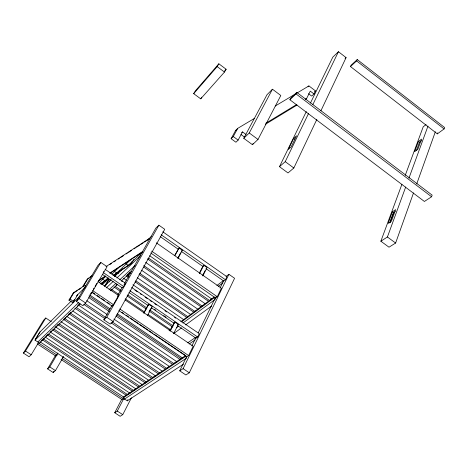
<?xml version="1.0" encoding="UTF-8"?>
<svg xmlns="http://www.w3.org/2000/svg" width="468" height="468" viewBox="0 0 468 468"><rect width="100%" height="100%" fill="white"/><g stroke="black" fill="none" stroke-linecap="round" stroke-linejoin="round"><path stroke-width="0.7" d="M431.59 196.771L432.151 195.133L296.788 92.371L290.663 98.227L289.879 99.754L424.394 201.468L431.59 196.771L296.01 93.91L296.788 92.371M444.103 128.934L444.6 127.512L357.248 59.565L351.117 65.198L350.491 66.555L437.34 133.866L444.103 128.934L356.622 60.922L357.248 59.565M437.34 133.866L437.679 132.918M401.913 184.328L380.858 241.213L389.002 247.198L395.618 243.032L413.519 192.898M416.707 183.971L435.345 131.771M380.858 241.213L387.416 236.989L405.692 187.024M408.95 178.127L427.98 126.108M389.809 222.862L393.57 212.653L395.214 211.542M416.485 150.415L419.486 142.266L421.592 140.704M389.862 222.826L393.623 212.618M405.212 175.418L423.224 126.758L426.067 124.593M392.43 211.811L388.159 223.376L391.412 221.218L395.671 209.623L392.43 211.811L393.57 212.653M418.427 141.453L414.666 151.638L417.825 149.315L421.574 139.107L418.427 141.453L419.486 142.266M306.294 111.589L279.472 166.684L288.007 172.949L293.84 167.994L316.854 119.375M320.896 110.828L346.086 57.611L338.434 51.708L332.801 57.154L310.448 103.065M186.767 356.382L179.73 370.831L185.866 374.962L189.283 372.809L234.573 278.279L228.905 274.301L226.062 276.465M279.472 166.684L285.234 161.659L308.669 113.227M312.788 104.721L338.434 51.708M293.723 138.358L288.329 149.438L291.201 146.893L296.583 135.79L293.723 138.358L294.828 139.183M118.878 310.664L186.937 356.704L188.633 355.581L193.179 346.226L125.061 299.924M177.249 325.406L195.963 338.171L197.66 337.007L199.274 333.684L131.666 287.475M150.725 252.972L215.543 297.958L217.246 296.706L221.387 288.183L156.312 242.81M205.949 268.597L223.768 281.057L225.477 279.77L226.945 276.74L162.811 231.806M179.73 370.831L183.111 368.655L228.905 274.301M308.523 93.688L311.723 96.104L314.005 93.957L315.496 90.909L308.927 85.925L297.057 92.997M191.892 345.87L195.729 337.99M198.292 332.73L215.567 297.262M220.048 288.066L223.569 280.841M195.963 338.171L196.501 337.065M215.543 297.958L216.181 296.648M305.768 99.274L306.68 98.415L310.266 91.131L314.005 93.957M202.761 275.219L205.037 270.726M173.634 333.596L178.267 324.435L174.816 322.083L174.114 322.604L170.071 330.525M202.819 275.939L207.049 267.591L203.767 265.297L203.065 265.871L199.462 272.92M170.147 331.233L174.816 322.083M199.514 273.64L203.767 265.297M121.785 399.134L114.713 412.735L120.153 416.292L122.762 414.648L131.391 397.841M185.609 355.563L123.622 396.876L123.02 398.034L127.273 400.836L127.899 399.619M258.014 139.435L280.818 95.501L272.452 89.218L266.982 94.747L243.758 138.317L252.457 144.711L258.014 139.435L249.245 132.97L243.758 138.317M114.713 412.735L117.292 411.074L123.991 398.163M252.457 144.711L253.129 143.424M249.245 132.97L272.452 89.218M148.97 312.057L150.912 308.424M177.922 257.903L180.642 252.814M147.379 315.754L152.229 306.669L148.736 304.288L148.069 304.838L143.834 312.694M177.922 258.588L182.344 250.31L179.033 247.993L174.593 255.581M254.592 118.316L237.726 128.367L235.556 130.537L231.11 138.709L235.936 142.243L238.124 140.102L242.529 131.9L246.051 134.492M143.851 313.361L148.736 304.288M174.927 255.622L179.033 247.993M231.11 138.709L233.28 136.551L237.726 128.367M112.086 305.271L103.837 319.814L110.185 324.084L113.157 321.557L164.742 229.285L158.892 225.184L155.85 228.121L124.64 283.14M117.825 295.15L122.13 287.563M102.387 274.347L122.177 287.843L123.663 286.498L125.5 283.257L105.113 269.322M103.837 319.814L106.768 317.257L158.892 225.184M113.566 275.424L130.543 264.198L131.947 261.741M130.543 264.198L131.748 263.063L133.86 259.371M114.795 276.489L116.871 272.897M118.041 273.698L119.077 271.902M109.354 281.911L110.384 280.139L109.237 279.361L107.827 280.706L104.738 286.012M114.367 276.085L115.754 273.698M55.312 355.727L47.572 368.872L53.176 372.528L53.914 371.27M62.624 357.985L63.315 356.797M53.176 372.528L55.435 370.609L63.496 356.768M105.803 285.269L109.237 279.361M224.482 72.066L226.138 69.246L218.854 63.8L195.349 90.897L193.682 93.658L200.719 98.842L224.482 72.066L217.175 66.608L218.854 63.8M93.302 289.347L94.015 288.142M95.086 286.322L96.87 283.298M103.849 271.469L103.212 272.54L123.663 286.498M85.662 303.048L107.084 266.707L100.842 262.437L98.017 265.286L76.43 301.392L82.854 305.709L85.662 303.048L79.197 298.695L76.43 301.392M37.241 343.857L55.563 355.902L56.283 354.732M57.757 353.135L55.587 355.914M47.572 368.872L49.801 366.924L57.933 353.106M200.719 98.842L201.708 97.174M79.197 298.695L100.842 262.437M83.286 286.34L74.131 292.325L73.02 293.436L68.96 300.152L72.534 302.556L74.365 299.497M72.534 302.556L73.646 301.462L77.688 294.723M85.112 287.592L83.006 286.164L87.13 279.291L91.98 275.728M83.006 286.164L84.187 284.989L88.317 278.103M68.96 300.152L70.06 299.058L74.131 292.325M51.31 321.668L45.788 318L43.629 320.182L23.4 353.077L29.063 356.774L31.192 354.756L38.785 342.272M35.428 339.265L39.762 332.186L71.2 301.129M80.18 303.948L39.435 343.056L35.012 340.142L40.072 331.876M23.4 353.077L25.5 351.029L45.788 318M193.682 93.658L217.175 66.608M224.71 70.855L226.138 69.246M76.389 296.004L84.69 287.802M241.658 132.76L242.529 131.9M35.012 340.142L79.8 296.297M37.826 341.997L78.829 302.363M99.187 282.69L105.903 276.196M41.166 340.915L44.302 337.896M45.876 336.393L47.443 334.883M50.058 332.374L51.626 330.864M54.762 327.852L58.424 324.336M63.648 319.311L65.742 317.298M67.837 315.292L70.972 312.273M77.243 306.248L79.858 303.732M90.839 293.184L91.886 292.178M90.634 293.922L91.675 292.915M108.137 277.735L104.984 280.753L102.72 279.209M111.811 274.207L118.638 267.667M101.433 284.363L105.633 280.338M147.648 240.102L151.322 236.58M148.695 239.318L149.982 238.083L106.025 266.614M308.02 86.796L308.927 85.925M289.879 99.754L296.01 93.91M102.457 284.591L108.751 278.577L100.831 283.842M130.601 259.804L116.731 272.99L114.496 271.463M104.358 286.182L111.208 279.694M114.894 276.202L122.797 268.72M345.051 58.588L346.086 57.611M142.307 252.112L128.232 265.385L126.027 263.87M314.584 91.763L315.496 90.909M106.283 287.902L113.174 281.432M116.883 277.945L140.728 255.551M109.026 289.768L116 283.292M119.685 279.864L135.211 265.438M110.711 290.224L111.782 289.236M116.064 285.269L117.14 284.281M127.319 274.868L130.531 271.896M110.623 290.809L117.585 284.38M121.335 280.917L131.508 271.522M350.491 66.555L356.622 60.922M124.008 284.608L125.5 283.257M117.573 296.39L118.562 295.501L113.385 304.639L111.91 305.949M181.666 250.906L182.344 250.31M216.871 285.533L223.248 280.718M218.252 286.387L222.926 282.871M169.03 330.373L170.791 329.068M180.765 321.703L214.215 297.01M195.033 311.589L196.794 310.29M202.088 306.388L204.44 304.65M210.313 300.316L211.489 299.45M169.644 330.601L170.82 329.741M181.379 321.955L214.233 297.742L215.333 298.502M177.565 324.956L178.267 324.435M176.424 327.793L178.817 326.038M182.889 323.06L215.292 299.315M173.809 333.479L181.479 327.916M185.609 324.921L211.571 306.09M187.732 342.798L195.542 337.422M189.13 344.009L195.133 339.903M128.01 394.214L129.817 393.009M133.438 390.599L135.246 389.394M146.098 382.169L147.906 380.964M153.334 377.348L155.142 376.149M159.366 373.335L160.571 372.534M167.205 368.117L169.012 366.912M174.435 363.297L176.851 361.694M123.02 398.034L185.591 356.435L186.744 357.219M100.17 283.936L108.67 278.314M112.923 275.506L131.748 263.063M124.19 399.298L186.714 358.008M98.766 280.344L105.417 275.974M109.652 273.189L142.939 251.328M98.76 280.73L105.405 276.36M110.237 273.183L142.26 252.141M73.02 293.436L77.29 290.646M78.507 289.85L80.946 288.253M127.273 400.836L183.509 364.133M90.178 277.313L92.009 276.126M109.688 264.648L111.513 263.461M113.952 261.875L115.783 260.688M118.217 259.108L119.439 258.313M120.656 257.523L123.704 255.546M126.144 253.96L127.36 253.17M128.583 252.381L131.631 250.398M134.07 248.818L135.287 248.022M136.504 247.233L139.552 245.255M140.774 244.46L143.214 242.88M144.431 242.085L147.478 240.107M265.824 123.254L296.776 104.434M305.44 99.169L306.68 98.415M265.455 124.272L296.981 105.078M235.556 130.537L236.808 129.794M275.202 106.031L295.811 93.746M25.5 351.029L31.192 354.756M49.801 366.924L55.435 370.609M117.292 411.074L122.762 414.648M38.323 342.822L57.166 355.218M62.028 358.412L123.417 398.789L122.119 399.654L61.056 359.512M39.967 341.757L123.991 397.274M44.986 336.913L130.051 393.278M43.465 338.931L127.249 394.389M42.167 339.669L126.038 395.15M53.767 328.986L139.68 386.17M52.463 329.741L138.464 386.954M50.14 331.941L135.667 388.768M48.549 334.023L133.988 390.733M47.245 334.772L132.777 391.511M59.132 323.803L146.753 382.292M57.821 324.57L145.536 383.093M55.435 326.834L142.664 384.953M66.479 316.187L155.364 375.769M64.648 318.48L152.79 377.495M63.338 319.258L151.573 378.302M60.881 321.586L148.619 380.221M70.06 299.058L73.646 301.462M72.844 311.039L162.297 371.188M70.323 313.004L159.617 372.978M69.007 313.794L158.4 373.797M106.768 317.257L113.157 321.557M183.111 368.655L189.283 372.809M78.168 304.914L169.428 366.479M76.161 307.371L166.637 368.328M74.839 308.166L165.415 369.164M92.588 290.558L113.73 304.873M119.767 308.962L188.633 355.581M84.187 284.989L85.773 286.059M91.775 292.325L112.256 306.177M86.691 300.667L107.242 314.578M113.894 319.082L176.764 361.635M85.182 303.609L105.692 317.474M112.332 321.961L173.862 363.548M83.86 304.422L104.393 318.293M111.039 322.78L172.633 364.396M97.941 281.484L118.433 295.413M92.986 292.652L94.793 293.881M97.204 295.519L99.614 297.157M101.421 298.385L104.434 300.433M107.447 302.48L109.255 303.709M121.914 312.308L123.722 313.537M126.132 315.175L128.542 316.813M130.35 318.041L133.362 320.089M134.568 320.908L138.183 323.365M139.388 324.184L147.824 329.917M149.029 330.736L152.644 333.193M153.849 334.012L185.784 355.715M89.569 294.91L110.068 308.821M117.304 313.73L182.409 357.909M88.961 296.01L109.477 309.921M116.719 314.835L181.291 358.628M88.838 297.648L109.377 311.571M116.023 316.075L180.063 359.488M129.847 290.722L197.66 337.007M128.946 292.465L148.268 305.639M151.287 307.698L174.231 323.347M115.175 286.281L121.159 290.376M127.735 294.881L146.876 307.979M149.865 310.027L173.189 325.985M113.958 286.954L120.545 291.459M127.126 295.963L146.285 309.073M149.28 311.121L172.628 327.091M111.366 289.329L118.585 294.261M125.202 298.783L144.454 311.934M148.063 314.397L170.323 329.607M121.177 280.718L122.376 281.537M134.959 290.178L137.358 291.827M140.353 293.881L141.552 294.705M145.144 297.174L147.543 298.818M149.941 300.462L151.737 301.696M154.732 303.755L156.528 304.99M164.917 310.746L166.713 311.98M174.505 317.333L175.705 318.152M154.656 309.436L155.862 310.266M163.695 315.631L166.105 317.286M129.624 272.388L130.824 273.218M137.416 277.764L190.757 314.555M127.343 275.003L129.145 276.243M135.749 280.788L187.984 316.777M126.114 275.687L128.519 277.343M135.129 281.894L186.82 317.485M123.371 278.185L126.366 280.244M132.941 284.766L183.766 319.708M141.459 270.176L197.935 309.266M139.622 273.242L195.062 311.559M139.002 274.353L193.898 312.279M151.644 251.135L217.246 296.706M145.636 262.378L205.323 303.831M143.758 265.572L202.334 306.195M143.729 267.105L201.17 306.926M149.661 255.75L211.811 299.052M148.66 258.131L209.804 300.684M147.432 258.845L208.634 301.421M161.156 234.766L225.477 279.77M160.22 236.621L178.039 249.081M181.602 251.573L202.983 266.52M240.932 134.486L244.442 137.065M233.28 136.551L238.124 140.102M285.234 161.659L293.84 167.994M387.416 236.989L395.618 243.032"/></g></svg>
